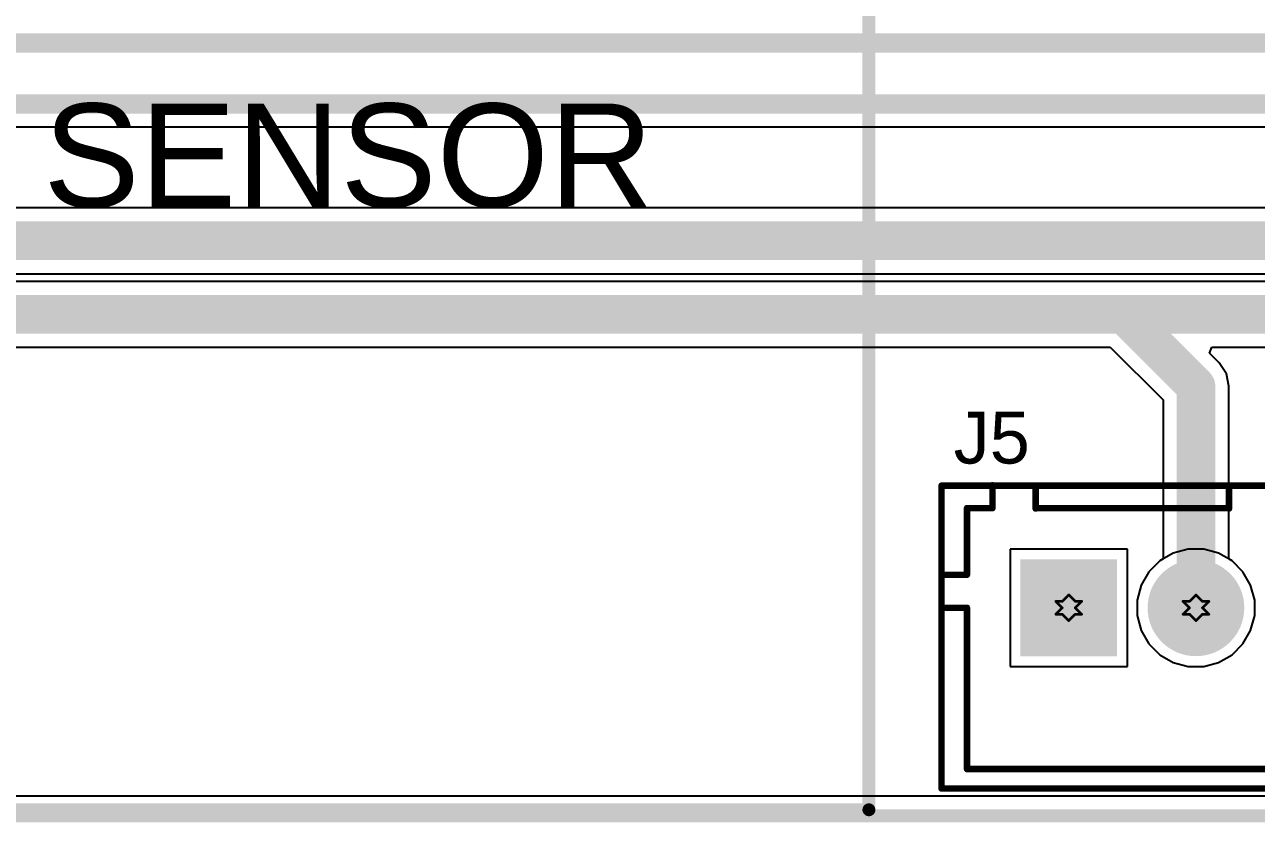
# Model space of a CAD drawing. Header units: inches. Extents: x -7 to 5163, y -3 to 5149.
# Drawn here: x 149.3 to 173.51, y -3.45 to 12.22 of the extents above; entities that cross this region are included whole.
import ezdxf

# ---------------------------------------------------------------- set-up
doc = ezdxf.new("R2010")
doc.units = ezdxf.units.IN
for name, color, linetype in [('Board Outline', 216, 'Continuous'), ('Bottom Layer', 5, 'Continuous'), ('Bottom Solder', 6, 'Continuous'), ('Drill Drawing', 1, 'Continuous'), ('GND', 76, 'Continuous'), ('Multi-Layer', 9, 'Continuous'), ('Pad Holes', 156, 'Continuous'), ('PWR', 16, 'Continuous'), ('Top Layer', 1, 'Continuous'), ('Top Overlay', 2, 'Continuous'), ('Top Solder', 216, 'Continuous')]:
    doc.layers.add(name, color=color, linetype=linetype)
doc.styles.add('Arial', font='', dxfattribs={"height": 0.2})
doc.styles.get('Arial').set_extended_font_data('Arial')

# ---------------------------------------------------------------- blocks, each defined once
blk = doc.blocks.new('HX25003_2A_69')
at = {"layer": 'Bottom Layer'}
blk.add_hatch(color=5, dxfattribs=at).paths.add_polyline_path([(-2.15, 0.9), (-0.35, 0.9), (-0.35, -0.9), (-2.15, -0.9)])
h = blk.add_hatch(color=5, dxfattribs=at)
edge = h.paths.add_edge_path()
edge.add_arc((1.25, 0), 0.9, 0, 360)
at = {"layer": 'Bottom Solder'}
blk.add_hatch(color=6, dxfattribs=at).paths.add_polyline_path([(-2.2, 0.95), (-0.3, 0.95), (-0.3, -0.95), (-2.2, -0.95)])
h = blk.add_hatch(color=6, dxfattribs=at)
edge = h.paths.add_edge_path()
edge.add_arc((1.25, 0), 0.95, 0, 360)
at = {"layer": 'GND'}
blk.add_hatch(color=76, dxfattribs=at).paths.add_polyline_path([(-2.15, 0.9), (-0.35, 0.9), (-0.35, -0.9), (-2.15, -0.9)])
h = blk.add_hatch(color=76, dxfattribs=at)
edge = h.paths.add_edge_path()
edge.add_arc((1.25, 0), 0.9, 0, 360)
at = {"layer": 'Multi-Layer'}
blk.add_hatch(color=9, dxfattribs=at).paths.add_polyline_path([(-2.15, 0.9), (-0.35, 0.9), (-0.35, -0.9), (-2.15, -0.9)])
h = blk.add_hatch(color=9, dxfattribs=at)
edge = h.paths.add_edge_path()
edge.add_arc((1.25, 0), 0.9, 0, 360)
at = {"layer": 'Pad Holes'}
h = blk.add_hatch(color=7, dxfattribs=at)
edge = h.paths.add_edge_path()
edge.add_arc((-1.25, 0), 0.55, 0, 360)
h = blk.add_hatch(color=7, dxfattribs=at)
edge = h.paths.add_edge_path()
edge.add_arc((1.25, 0), 0.55, 0, 360)
at = {"layer": 'PWR'}
blk.add_hatch(color=16, dxfattribs=at).paths.add_polyline_path([(-2.15, 0.9), (-0.35, 0.9), (-0.35, -0.9), (-2.15, -0.9)])
h = blk.add_hatch(color=16, dxfattribs=at)
edge = h.paths.add_edge_path()
edge.add_arc((1.25, 0), 0.9, 0, 360)
at = {"layer": 'Top Layer'}
blk.add_hatch(color=1, dxfattribs=at).paths.add_polyline_path([(-2.15, 0.9), (-0.35, 0.9), (-0.35, -0.9), (-2.15, -0.9)])
h = blk.add_hatch(color=1, dxfattribs=at)
edge = h.paths.add_edge_path()
edge.add_arc((1.25, 0), 0.9, 0, 360)
at = {"layer": 'Top Solder'}
blk.add_hatch(color=216, dxfattribs=at).paths.add_polyline_path([(-2.2, 0.95), (-0.3, 0.95), (-0.3, -0.95), (-2.2, -0.95)])
h = blk.add_hatch(color=216, dxfattribs=at)
edge = h.paths.add_edge_path()
edge.add_arc((1.25, 0), 0.95, 0, 360)
at = {"layer": 'Top Overlay', "const_width": 0.127}
for points in [[(-3.75, 2.4), (3.75, 2.4)], [(-3.75, -3.548), (-3.75, 2.4)], [(-2.75, 1.958), (-2.75, 2.408)], [(-1.9, 1.95), (-1.9, 2.4)], [(1.9, 1.95), (1.9, 2.4)], [(2.75, 1.95), (2.75, 2.399)], [(3.75, -3.548), (3.75, 2.4)], [(-3.25, 0.65), (-3.25, 1.958)], [(-3.25, 1.958), (-2.75, 1.958)], [(-1.9, 1.958), (1.9, 1.958)], [(2.75, 1.958), (3.25, 1.958)], [(3.25, 0.8), (3.25, 1.958)], [(3.25, 0.8), (3.75, 0.8)], [(3.75, -1.501), (3.75, 0.8)], [(-3.75, 0.648), (-3.25, 0.65)], [(-3.75, -1.603), (-3.75, 0.648)], [(-3.75, 0), (-3.25, 0)], [(-3.75, -2.416), (-3.75, 0)], [(-3.25, -2.416), (-3.25, 0)], [(3.25, 0), (3.75, 0)], [(3.25, -2.344), (3.25, 0)], [(3.75, -2.344), (3.75, 0)], [(-3.25, -3.167), (-3.25, -2.416)], [(3.25, -3.167), (3.25, -2.344)], [(-3.25, -3.167), (3.25, -3.167)], [(-3.75, -3.548), (3.75, -3.548)]]:
    blk.add_lwpolyline(points, dxfattribs=at)
at = {"layer": 'Top Overlay', "const_width": 0.0635}
for points in [[(-3.782, 2.4, 1), (-3.718, 2.4, 1)], [(-3.782, 2.4, 1), (-3.718, 2.4, 1)], [(-2.781, 2.408, 1), (-2.718, 2.408, 1)], [(-1.932, 2.4, 1), (-1.868, 2.4, 1)], [(1.869, 2.4, 1), (1.932, 2.4, 1)], [(2.718, 2.399, 1), (2.782, 2.399, 1)], [(3.718, 2.4, 1), (3.782, 2.4, 1)], [(3.718, 2.4, 1), (3.782, 2.4, 1)], [(-3.282, 1.958, 1), (-3.218, 1.958, 1)], [(-3.282, 1.958, 1), (-3.218, 1.958, 1)], [(-2.781, 1.958, 1), (-2.718, 1.958, 1)], [(-2.781, 1.958, 1), (-2.718, 1.958, 1)], [(-1.932, 1.958, 1), (-1.869, 1.958, 1)], [(-1.932, 1.95, 1), (-1.868, 1.95, 1)], [(1.868, 1.958, 1), (1.932, 1.958, 1)], [(1.869, 1.95, 1), (1.932, 1.95, 1)], [(2.718, 1.958, 1), (2.781, 1.958, 1)], [(2.718, 1.95, 1), (2.782, 1.95, 1)], [(3.218, 1.958, 1), (3.282, 1.958, 1)], [(3.218, 1.958, 1), (3.282, 1.958, 1)], [(3.218, 0.8, 1), (3.282, 0.8, 1)], [(3.218, 0.8, 1), (3.282, 0.8, 1)], [(3.719, 0.8, 1), (3.782, 0.8, 1)], [(3.719, 0.8, 1), (3.782, 0.8, 1)], [(-3.782, 0.648, 1), (-3.718, 0.648, 1)], [(-3.782, 0.648, 1), (-3.718, 0.648, 1)], [(-3.282, 0.65, 1), (-3.218, 0.65, 1)], [(-3.282, 0.65, 1), (-3.218, 0.65, 1)], [(-3.782, 0, 1), (-3.719, 0, 1)], [(-3.782, 0, 1), (-3.719, 0, 1)], [(-3.282, 0, 1), (-3.218, 0, 1)], [(-3.282, 0, 1), (-3.218, 0, 1)], [(3.218, 0, 1), (3.282, 0, 1)], [(3.218, 0, 1), (3.282, 0, 1)], [(3.719, 0, 1), (3.782, 0, 1)], [(3.719, 0, 1), (3.782, 0, 1)], [(3.719, -1.501, 1), (3.782, -1.501, 1)], [(-3.782, -1.603, 1), (-3.719, -1.603, 1)], [(-3.782, -2.416, 1), (-3.719, -2.416, 1)], [(-3.282, -2.416, 1), (-3.218, -2.416, 1)], [(-3.282, -2.416, 1), (-3.218, -2.416, 1)], [(3.218, -2.344, 1), (3.282, -2.344, 1)], [(3.218, -2.344, 1), (3.282, -2.344, 1)], [(3.719, -2.344, 1), (3.782, -2.344, 1)], [(-3.282, -3.167, 1), (-3.218, -3.167, 1)], [(-3.282, -3.167, 1), (-3.218, -3.167, 1)], [(3.218, -3.167, 1), (3.282, -3.167, 1)], [(3.218, -3.167, 1), (3.282, -3.167, 1)], [(-3.782, -3.548, 1), (-3.718, -3.548, 1)], [(-3.782, -3.548, 1), (-3.718, -3.548, 1)], [(3.718, -3.548, 1), (3.782, -3.548, 1)], [(3.718, -3.548, 1), (3.782, -3.548, 1)]]:
    blk.add_lwpolyline(points, format="xyb", close=True, dxfattribs=at)

msp = doc.modelspace()

# ---------------------------------------------------------------- linework, layer by layer
at = {"layer": 'Board Outline', "const_width": 0.254}
msp.add_lwpolyline([(1.627, -3.325), (192.198, -3.325)], dxfattribs=at)
at = {"layer": 'Bottom Layer'}
for p, q in [((171.874, 1.837), (171.61, 1.685)), ((172.167, 1.916), (171.874, 1.837)), ((172.471, 1.916), (172.167, 1.916)), ((172.764, 1.837), (172.471, 1.916)), ((173.028, 1.685), (172.764, 1.837)), ((171.396, 1.471), (171.244, 1.207)), ((171.61, 1.685), (171.396, 1.471)), ((173.242, 1.471), (173.028, 1.685)), ((173.394, 1.207), (173.242, 1.471)), ((171.244, 1.207), (171.165, 0.914)), ((173.473, 0.914), (173.394, 1.207)), ((171.165, 0.914), (171.165, 0.61)), ((173.473, 0.61), (173.473, 0.914)), ((171.165, 0.61), (171.244, 0.317)), ((173.394, 0.317), (173.473, 0.61)), ((171.244, 0.317), (171.396, 0.053)), ((173.242, 0.053), (173.394, 0.317)), ((171.396, 0.053), (171.61, -0.161)), ((173.028, -0.161), (173.242, 0.053)), ((171.61, -0.161), (171.874, -0.313)), ((172.764, -0.313), (173.028, -0.161)), ((171.874, -0.313), (172.167, -0.392)), ((172.167, -0.392), (172.471, -0.392)), ((172.471, -0.392), (172.764, -0.313)), ((192.195, -2.937), (1.63, -2.937))]:
    msp.add_line(p, q, dxfattribs=at)
at = {"layer": 'Drill Drawing', "const_width": 0.0508}
for points in [[(169.692, 0.889), (169.819, 1.016)], [(169.819, 1.016), (169.946, 0.889)], [(172.192, 0.889), (172.319, 1.016)], [(172.319, 1.016), (172.446, 0.889)], [(169.565, 0.889), (169.692, 0.762)], [(169.565, 0.889), (169.692, 0.889)], [(169.565, 0.635), (169.692, 0.762)], [(169.946, 0.889), (170.073, 0.889)], [(169.946, 0.762), (170.073, 0.889)], [(169.946, 0.762), (170.073, 0.635)], [(172.065, 0.889), (172.192, 0.762)], [(172.065, 0.889), (172.192, 0.889)], [(172.065, 0.635), (172.192, 0.762)], [(172.446, 0.889), (172.573, 0.889)], [(172.446, 0.762), (172.573, 0.889)], [(172.446, 0.762), (172.573, 0.635)], [(169.565, 0.635), (169.692, 0.635)], [(169.692, 0.635), (169.819, 0.508)], [(169.819, 0.508), (169.946, 0.635)], [(169.946, 0.635), (170.073, 0.635)], [(172.065, 0.635), (172.192, 0.635)], [(172.192, 0.635), (172.319, 0.508)], [(172.319, 0.508), (172.446, 0.635)], [(172.446, 0.635), (172.573, 0.635)]]:
    msp.add_lwpolyline(points, dxfattribs=at)
at = {"layer": 'Drill Drawing', "const_width": 0.0254}
for points in [[(169.806, 1.016, 1), (169.832, 1.016, 1)], [(169.806, 1.016, 1), (169.832, 1.016, 1)], [(172.306, 1.016, 1), (172.332, 1.016, 1)], [(172.306, 1.016, 1), (172.332, 1.016, 1)], [(169.552, 0.889, 1), (169.578, 0.889, 1)], [(169.552, 0.889, 1), (169.578, 0.889, 1)], [(169.679, 0.889, 1), (169.705, 0.889, 1)], [(169.679, 0.889, 1), (169.705, 0.889, 1)], [(169.679, 0.762, 1), (169.705, 0.762, 1)], [(169.679, 0.762, 1), (169.705, 0.762, 1)], [(169.933, 0.889, 1), (169.959, 0.889, 1)], [(169.933, 0.889, 1), (169.959, 0.889, 1)], [(169.933, 0.762, 1), (169.959, 0.762, 1)], [(169.933, 0.762, 1), (169.959, 0.762, 1)], [(170.06, 0.889, 1), (170.086, 0.889, 1)], [(170.06, 0.889, 1), (170.086, 0.889, 1)], [(172.052, 0.889, 1), (172.078, 0.889, 1)], [(172.052, 0.889, 1), (172.078, 0.889, 1)], [(172.179, 0.889, 1), (172.205, 0.889, 1)], [(172.179, 0.889, 1), (172.205, 0.889, 1)], [(172.179, 0.762, 1), (172.205, 0.762, 1)], [(172.179, 0.762, 1), (172.205, 0.762, 1)], [(172.433, 0.889, 1), (172.459, 0.889, 1)], [(172.433, 0.889, 1), (172.459, 0.889, 1)], [(172.433, 0.762, 1), (172.459, 0.762, 1)], [(172.433, 0.762, 1), (172.459, 0.762, 1)], [(172.56, 0.889, 1), (172.586, 0.889, 1)], [(172.56, 0.889, 1), (172.586, 0.889, 1)], [(169.552, 0.635, 1), (169.578, 0.635, 1)], [(169.552, 0.635, 1), (169.578, 0.635, 1)], [(169.679, 0.635, 1), (169.705, 0.635, 1)], [(169.679, 0.635, 1), (169.705, 0.635, 1)], [(169.806, 0.508, 1), (169.832, 0.508, 1)], [(169.806, 0.508, 1), (169.832, 0.508, 1)], [(169.933, 0.635, 1), (169.959, 0.635, 1)], [(169.933, 0.635, 1), (169.959, 0.635, 1)], [(170.06, 0.635, 1), (170.086, 0.635, 1)], [(170.06, 0.635, 1), (170.086, 0.635, 1)], [(172.052, 0.635, 1), (172.078, 0.635, 1)], [(172.052, 0.635, 1), (172.078, 0.635, 1)], [(172.179, 0.635, 1), (172.205, 0.635, 1)], [(172.179, 0.635, 1), (172.205, 0.635, 1)], [(172.306, 0.508, 1), (172.332, 0.508, 1)], [(172.306, 0.508, 1), (172.332, 0.508, 1)], [(172.433, 0.635, 1), (172.459, 0.635, 1)], [(172.433, 0.635, 1), (172.459, 0.635, 1)], [(172.56, 0.635, 1), (172.586, 0.635, 1)], [(172.56, 0.635, 1), (172.586, 0.635, 1)]]:
    msp.add_lwpolyline(points, format="xyb", close=True, dxfattribs=at)
at = {"layer": 'GND'}
for p, q in [((171.874, 1.837), (171.61, 1.685)), ((172.167, 1.916), (171.874, 1.837)), ((172.471, 1.916), (172.167, 1.916)), ((172.764, 1.837), (172.471, 1.916)), ((173.028, 1.685), (172.764, 1.837)), ((171.396, 1.471), (171.244, 1.207)), ((171.61, 1.685), (171.396, 1.471)), ((173.242, 1.471), (173.028, 1.685)), ((173.394, 1.207), (173.242, 1.471)), ((171.244, 1.207), (171.165, 0.914)), ((173.473, 0.914), (173.394, 1.207)), ((171.165, 0.914), (171.165, 0.61)), ((173.473, 0.61), (173.473, 0.914)), ((171.165, 0.61), (171.244, 0.317)), ((173.394, 0.317), (173.473, 0.61)), ((171.244, 0.317), (171.396, 0.053)), ((173.242, 0.053), (173.394, 0.317)), ((171.396, 0.053), (171.61, -0.161)), ((173.028, -0.161), (173.242, 0.053)), ((171.61, -0.161), (171.874, -0.313)), ((172.764, -0.313), (173.028, -0.161)), ((171.874, -0.313), (172.167, -0.392)), ((172.167, -0.392), (172.471, -0.392)), ((172.471, -0.392), (172.764, -0.313)), ((192.195, -2.937), (1.63, -2.937))]:
    msp.add_line(p, q, dxfattribs=at)
at = {"layer": 'PWR'}
for p, q in [((170.973, 1.916), (168.665, 1.916)), ((168.665, 1.916), (168.665, -0.392)), ((170.973, -0.392), (170.973, 1.916)), ((171.874, 1.837), (171.61, 1.685)), ((172.167, 1.916), (171.874, 1.837)), ((172.471, 1.916), (172.167, 1.916)), ((172.764, 1.837), (172.471, 1.916)), ((173.028, 1.685), (172.764, 1.837)), ((171.396, 1.471), (171.244, 1.207)), ((171.61, 1.685), (171.396, 1.471)), ((173.242, 1.471), (173.028, 1.685)), ((173.394, 1.207), (173.242, 1.471)), ((171.244, 1.207), (171.165, 0.914)), ((173.473, 0.914), (173.394, 1.207)), ((171.165, 0.914), (171.165, 0.61)), ((173.473, 0.61), (173.473, 0.914)), ((171.165, 0.61), (171.244, 0.317)), ((173.394, 0.317), (173.473, 0.61)), ((171.244, 0.317), (171.396, 0.053)), ((173.242, 0.053), (173.394, 0.317)), ((171.396, 0.053), (171.61, -0.161)), ((173.028, -0.161), (173.242, 0.053)), ((171.61, -0.161), (171.874, -0.313)), ((172.764, -0.313), (173.028, -0.161)), ((168.665, -0.392), (170.973, -0.392)), ((171.874, -0.313), (172.167, -0.392)), ((172.167, -0.392), (172.471, -0.392)), ((172.471, -0.392), (172.764, -0.313)), ((184.912, -2.937), (1.63, -2.937))]:
    msp.add_line(p, q, dxfattribs=at)
at = {"layer": 'Top Layer'}
for p, q in [((96.138, 10.208), (191.867, 10.208)), ((193.048, 8.62), (96.138, 8.62)), ((46.849, 7.325), (193.316, 7.325)), ((179.137, 7.175), (126.06, 7.175)), ((126.06, 5.88), (170.636, 5.88)), ((170.636, 5.88), (171.672, 4.845)), ((172.585, 5.763), (172.633, 5.88)), ((172.633, 5.88), (178.869, 5.88)), ((172.777, 5.571), (172.585, 5.763)), ((172.917, 5.361), (172.777, 5.571)), ((172.966, 5.113), (172.917, 5.361)), ((172.966, 1.721), (172.966, 5.113)), ((171.672, 4.845), (171.672, 1.721)), ((171.672, 1.721), (171.61, 1.685)), ((173.028, 1.685), (172.966, 1.721)), ((171.396, 1.471), (171.244, 1.207)), ((171.61, 1.685), (171.396, 1.471)), ((173.242, 1.471), (173.028, 1.685)), ((173.394, 1.207), (173.242, 1.471)), ((171.244, 1.207), (171.165, 0.914)), ((173.473, 0.914), (173.394, 1.207)), ((171.165, 0.914), (171.165, 0.61)), ((173.473, 0.61), (173.473, 0.914)), ((171.165, 0.61), (171.244, 0.317)), ((173.394, 0.317), (173.473, 0.61)), ((171.244, 0.317), (171.396, 0.053)), ((173.242, 0.053), (173.394, 0.317)), ((171.396, 0.053), (171.61, -0.161)), ((173.028, -0.161), (173.242, 0.053)), ((171.61, -0.161), (171.874, -0.313)), ((172.764, -0.313), (173.028, -0.161)), ((171.874, -0.313), (172.167, -0.392)), ((172.167, -0.392), (172.471, -0.392)), ((172.471, -0.392), (172.764, -0.313)), ((192.195, -2.937), (1.63, -2.937))]:
    msp.add_line(p, q, dxfattribs=at)
for points, const_width in [([(14.57, 11.855), (191.152, 11.855)], 0.381), ([(34.608, 10.661), (191.867, 10.661)], 0.381), ([(46.58, 7.972), (193.316, 7.972)], 0.762), ([(126.06, 6.528), (170.904, 6.528)], 0.762), ([(170.904, 6.528), (172.319, 5.113)], 0.762), ([(170.904, 6.528), (179.137, 6.528)], 0.762), ([(172.319, 0.762), (172.319, 5.113)], 0.762)]:
    msp.add_lwpolyline(points, dxfattribs=dict(at, const_width=const_width))
at = {"layer": 'Top Layer', "const_width": 0.381}
for points in [[(170.714, 6.528, 1), (171.095, 6.528, 1)], [(170.714, 6.528, 1), (171.095, 6.528, 1)], [(170.714, 6.528, 1), (171.095, 6.528, 1)], [(172.128, 5.113, 1), (172.509, 5.113, 1)], [(172.128, 5.113, 1), (172.509, 5.113, 1)], [(172.128, 0.762, 1), (172.509, 0.762, 1)]]:
    msp.add_lwpolyline(points, format="xyb", close=True, dxfattribs=at)
at = {"layer": 'Top Overlay', "const_width": 0.254}
for points in [[(165.892, -3.205), (165.892, 24.795)], [(137.892, -3.205), (165.892, -3.205)]]:
    msp.add_lwpolyline(points, dxfattribs=at)
at = {"layer": 'Top Overlay', "const_width": 0.127}
msp.add_lwpolyline([(165.828, -3.205, 1), (165.955, -3.205, 1)], format="xyb", close=True, dxfattribs=at)
msp.add_lwpolyline([(165.828, -3.205, 1), (165.955, -3.205, 1)], format="xyb", close=True, dxfattribs=at)

# ---------------------------------------------------------------- block references
msp.add_blockref('HX25003_2A_69', (171.069, 0.762))

# ---------------------------------------------------------------- texts
at = {"layer": 'Top Overlay', "style": 'Arial'}
for s, height, p in [('LEVEL SENSOR', 2.032, (140.043, 8.636)), ('J5', 1.016, (167.556, 3.596))]:
    msp.add_text(s, height=height, dxfattribs=at).set_placement(p)

doc.saveas('drawing.dxf')
